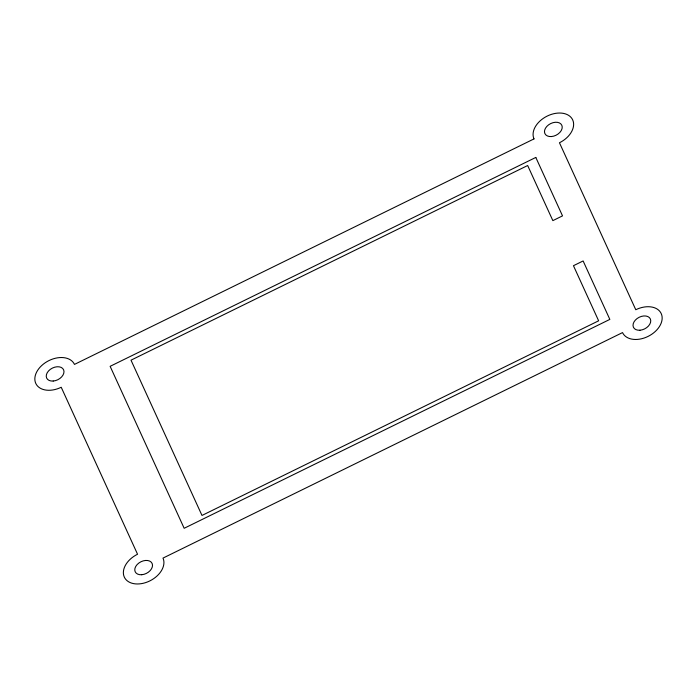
<?xml version="1.0" encoding="UTF-8"?>
<svg xmlns="http://www.w3.org/2000/svg" width="697" height="697" viewBox="0 0 697 697"><rect width="100%" height="100%" fill="white"/><g stroke="black" fill="none" stroke-linecap="round" stroke-linejoin="round"><path stroke-width="1.05" d="M534.007 138.903L74.466 364.409A21.563 14.681 -27.5 0 0 49.017 360.549A21.563 14.681 -27.5 0 0 35.774 383.402A21.563 14.681 -27.5 0 0 61.223 387.262L137.544 554.237A21.563 14.681 -27.5 0 0 124.301 577.081A21.563 14.681 -27.5 0 0 149.75 580.949A21.563 14.681 -27.5 0 0 162.993 558.097L622.534 332.591A21.563 14.681 -27.5 0 0 647.983 336.451A21.563 14.681 -27.5 0 0 661.226 313.598A21.563 14.681 -27.5 0 0 635.777 309.738L559.456 142.763A21.563 14.681 -27.5 0 0 572.699 119.919A21.563 14.681 -27.5 0 0 547.25 116.05A21.563 14.681 -27.5 0 0 534.007 138.903M535.81 157.435L110.135 366.326L184.165 528.291L609.84 319.4L583.128 260.957L573.457 265.705L598.636 320.803L201.991 515.449L131.01 360.175L527.664 165.52L552.852 220.627L562.523 215.878L535.81 157.435M639.959 330.23A9.436 6.421 -27.5 0 0 650.345 318.938A9.436 6.421 -27.5 0 0 635.333 320.115A9.436 6.421 -27.5 0 0 639.959 330.23M141.726 574.729A9.436 6.421 -27.5 0 0 152.112 563.437A9.436 6.421 -27.5 0 0 137.1 564.605A9.436 6.421 -27.5 0 0 141.726 574.729M53.199 381.041A9.436 6.421 -27.5 0 0 63.584 369.75A9.436 6.421 -27.5 0 0 48.572 370.917A9.436 6.421 -27.5 0 0 53.199 381.041M551.432 136.551A9.436 6.421 -27.5 0 0 561.817 125.26A9.436 6.421 -27.5 0 0 546.805 126.427A9.436 6.421 -27.5 0 0 551.432 136.551"/></g></svg>
